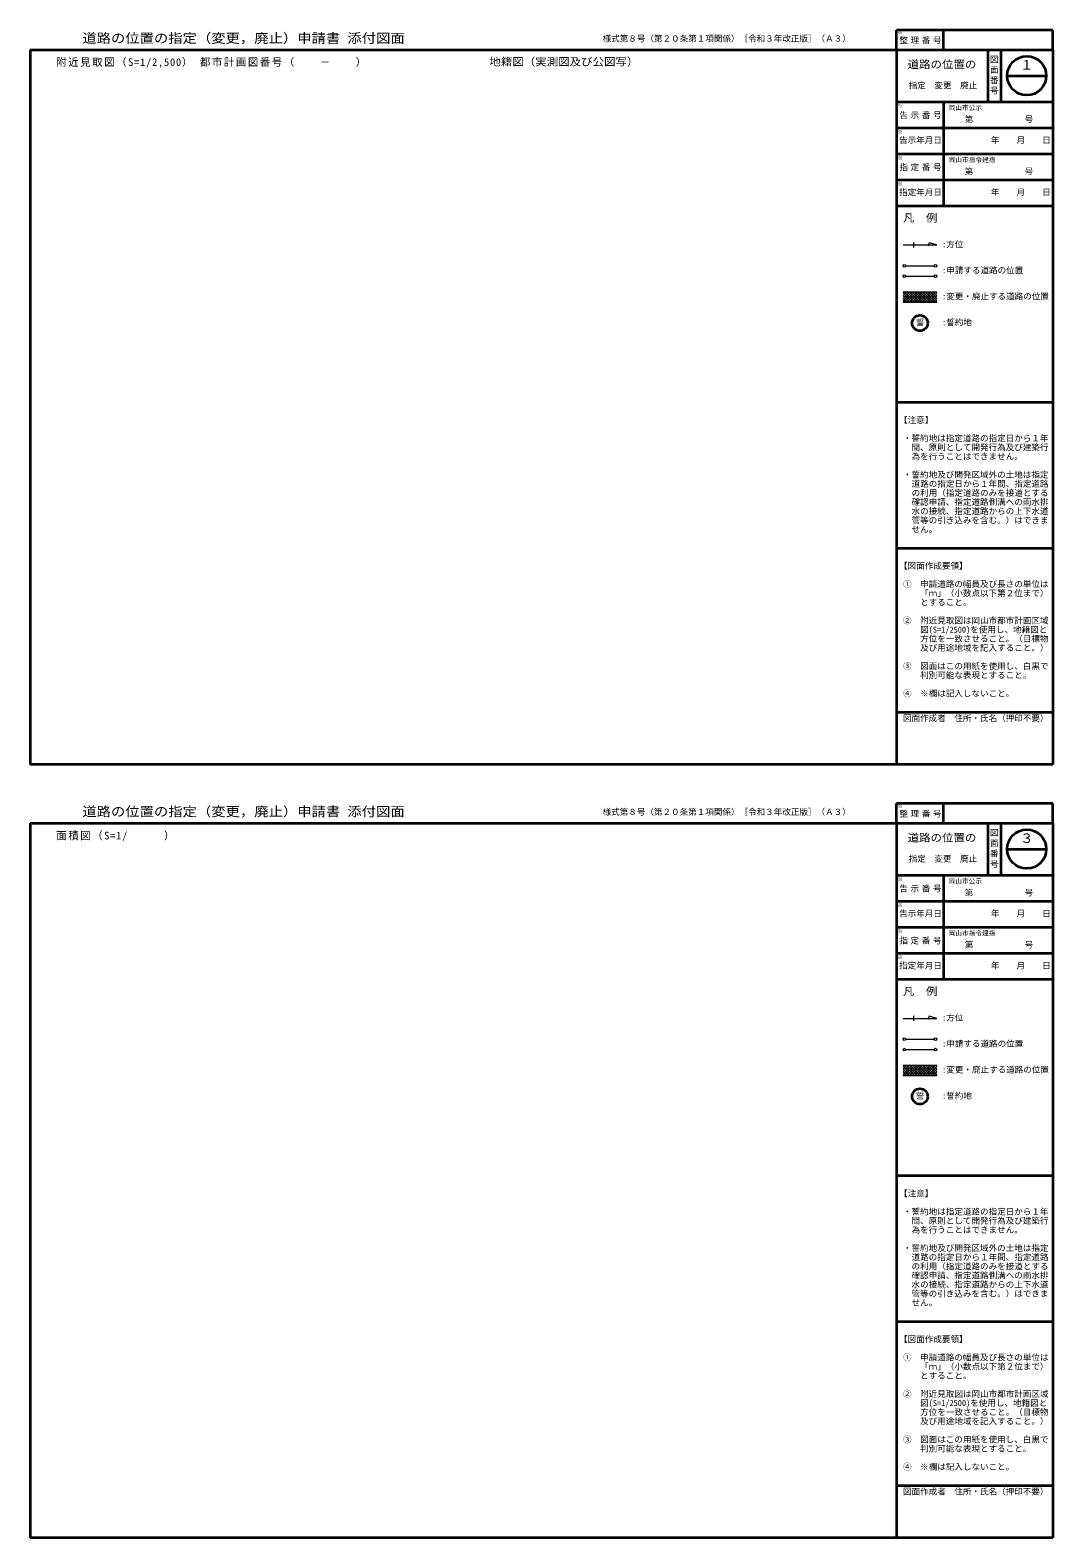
# Model space of a CAD drawing. Units: millimetres on the paper. Extents: x -400 to 412, y -290 to 290.
# Drawn here: x -400 to -8, y -290 to 290 of the extents above; entities that cross this region are included whole.
import ezdxf
from ezdxf.enums import TextEntityAlignment as Align

# ---------------------------------------------------------------- set-up
doc = ezdxf.new("R2010")
doc.units = ezdxf.units.MM
doc.layers.add('0-0_枠', color=7, linetype='Continuous', lineweight=13)
doc.styles.add('ＭＳ ゴシック', font='')
doc.styles.get('ＭＳ ゴシック').set_extended_font_data('MS Gothic')

msp = doc.modelspace()

# ---------------------------------------------------------------- linework, layer by layer
at = {"layer": '0-0_枠', "lineweight": 35}
for p, q in [((-68, 282), (-68, 289.5)), ((-8, 289.5), (-68, 289.5)), ((-50, 282), (-50, 289.5)), ((-8, 282), (-8, 289.5)), ((-400.5, 282), (-400.5, 7.5)), ((-400.5, 282), (-8, 282)), ((-68, 282), (-68, 7.5)), ((-33, 282), (-33, 262)), ((-28, 282), (-28, 262)), ((-8, 282), (-8, 7.5)), ((-25.5, 272), (-10.5, 272)), ((-68, 262), (-8, 262)), ((-50, 262), (-50, 222)), ((-68, 252), (-8, 252)), ((-68, 242), (-8, 242)), ((-68, 232), (-8, 232)), ((-68, 222), (-8, 222)), ((-8, 146.5), (-68, 146.5)), ((-8, 90.5), (-68, 90.5)), ((-8, 27.5), (-68, 27.5)), ((-8, 7.5), (-400.5, 7.5)), ((-68, -15), (-68, -7.5)), ((-8, -7.5), (-68, -7.5)), ((-50, -15), (-50, -7.5)), ((-8, -15), (-8, -7.5)), ((-400.5, -15), (-400.5, -289.5)), ((-400.5, -15), (-8, -15)), ((-68, -15), (-68, -289.5)), ((-33, -15), (-33, -35)), ((-28, -15), (-28, -35)), ((-8, -15), (-8, -289.5)), ((-25.5, -25), (-10.5, -25)), ((-68, -35), (-8, -35)), ((-50, -35), (-50, -75)), ((-68, -45), (-8, -45)), ((-68, -55), (-8, -55)), ((-68, -65), (-8, -65)), ((-68, -75), (-8, -75)), ((-8, -150.5), (-68, -150.5)), ((-8, -206.5), (-68, -206.5)), ((-8, -269.5), (-68, -269.5)), ((-8, -289.5), (-400.5, -289.5))]:
    msp.add_line(p, q, dxfattribs=at)
at = {"layer": '0-0_枠', "color": 1, "lineweight": 20}
for p, q in [((-65.5, 207), (-52.5, 207)), ((-61.5, 208), (-61.5, 206)), ((-55.5, 207.8), (-55.82, 206.6)), ((-52.5, 207), (-55.5, 207.8)), ((-64.5, 199), (-53.5, 199)), ((-64.5, 195), (-53.5, 195)), ((-65.5, 189), (-52.5, 189)), ((-65.5, 185), (-52.5, 185)), ((-65.5, -90), (-52.5, -90)), ((-61.5, -89), (-61.5, -91)), ((-55.5, -89.2), (-55.82, -90.4)), ((-52.5, -90), (-55.5, -89.2)), ((-64.5, -98), (-53.5, -98)), ((-64.5, -102), (-53.5, -102)), ((-65.5, -108), (-52.5, -108)), ((-65.5, -112), (-52.5, -112))]:
    msp.add_line(p, q, dxfattribs=at)
at = {"layer": '0-0_枠', "color": 3}
for p, q in [((-62, 189), (-65.5, 185.5)), ((-63, 189), (-65.5, 186.5)), ((-64, 189), (-65.5, 187.5)), ((-65, 189), (-65.5, 188.5)), ((-65.5, 188.5), (-62, 185)), ((-65.5, 187.5), (-63, 185)), ((-65.5, 186.5), (-64, 185)), ((-65.5, 185.5), (-65, 185)), ((-65, 189), (-61, 185)), ((-61, 189), (-65, 185)), ((-64, 189), (-60, 185)), ((-60, 189), (-64, 185)), ((-63, 189), (-59, 185)), ((-59, 189), (-63, 185)), ((-62, 189), (-58, 185)), ((-58, 189), (-62, 185)), ((-61, 189), (-57, 185)), ((-57, 189), (-61, 185)), ((-60, 189), (-56, 185)), ((-56, 189), (-60, 185)), ((-59, 189), (-55, 185)), ((-55, 189), (-59, 185)), ((-58, 189), (-54, 185)), ((-54, 189), (-58, 185)), ((-57, 189), (-53, 185)), ((-56, 189), (-52.5, 185.5)), ((-52.5, 188.5), (-56, 185)), ((-55, 189), (-52.5, 186.5)), ((-52.5, 187.5), (-55, 185)), ((-54, 189), (-52.5, 187.5)), ((-52.5, 186.5), (-54, 185)), ((-52.5, 185.5), (-53, 185)), ((-62, -108), (-65.5, -111.5)), ((-63, -108), (-65.5, -110.5)), ((-64, -108), (-65.5, -109.5)), ((-65, -108), (-65.5, -108.5)), ((-65.5, -108.5), (-62, -112)), ((-65.5, -109.5), (-63, -112)), ((-65, -108), (-61, -112)), ((-61, -108), (-65, -112)), ((-64, -108), (-60, -112)), ((-60, -108), (-64, -112)), ((-63, -108), (-59, -112)), ((-59, -108), (-63, -112)), ((-62, -108), (-58, -112)), ((-58, -108), (-62, -112)), ((-61, -108), (-57, -112)), ((-57, -108), (-61, -112)), ((-60, -108), (-56, -112)), ((-56, -108), (-60, -112)), ((-59, -108), (-55, -112)), ((-55, -108), (-59, -112)), ((-58, -108), (-54, -112)), ((-54, -108), (-58, -112)), ((-57, -108), (-53, -112)), ((-56, -108), (-52.5, -111.5)), ((-52.5, -108.5), (-56, -112)), ((-55, -108), (-52.5, -110.5)), ((-52.5, -109.5), (-55, -112)), ((-54, -108), (-52.5, -109.5)), ((-65.5, -110.5), (-64, -112)), ((-65.5, -111.5), (-65, -112)), ((-52.5, -110.5), (-54, -112)), ((-52.5, -111.5), (-53, -112))]:
    msp.add_line(p, q, dxfattribs=at)
for points in [[(-52.5, 188.5), (-53, 189), (-57, 185)], [(-52.5, -108.5), (-53, -108), (-57, -112)]]:
    msp.add_lwpolyline(points, dxfattribs=at)
at = {"layer": '0-0_枠', "lineweight": 35}
for centre, radius in [((-18, 272), 7.5), ((-59, 177), 3), ((-18, -25), 7.5), ((-59, -120), 3)]:
    msp.add_circle(centre, radius, dxfattribs=at)
at = {"layer": '0-0_枠', "color": 1, "lineweight": 20}
for centre in [(-65, 199), (-53, 199), (-65, 195), (-53, 195), (-65, -98), (-53, -98), (-65, -102), (-53, -102)]:
    msp.add_circle(centre, 0.5, dxfattribs=at)

# ---------------------------------------------------------------- texts
at = {"layer": '0-0_枠', "style": 'ＭＳ ゴシック', "width": 1.1}
for s, height, p in [('道路の位置の指定（変更，廃止）申請書 添付図面', 3.666, (-380.5, 283.5)), ('地籍図（実測図及び公図写）', 2.933, (-224.25, 275)), ('道路の位置の', 2.933, (-63.75, 274)), ('凡\u3000例', 2.933, (-65.5, 215)), ('道路の位置の指定（変更，廃止）申請書 添付図面', 3.666, (-380.5, -13.5)), ('道路の位置の', 2.933, (-63.75, -23)), ('凡\u3000例', 2.933, (-65.5, -82))]:
    msp.add_text(s, height=height, dxfattribs=at).set_placement(p, align=Align.BOTTOM_LEFT)
at = {"layer": '0-0_枠', "style": 'ＭＳ ゴシック'}
for s, height, p in [('様式第８号（第２０条第１項関係）［令和３年改正版］（Ａ３）', 2.346, (-180.8, 284.4)), ('※', 1.47, (-67.65, 287.38)), ('図', 2.35, (-32.1, 276.4)), ('１', 3.67, (-20.5, 273.25)), ('面', 2.35, (-32.1, 272.4)), ('指定\u3000変更\u3000廃止', 2.346, (-63.3, 266.4)), ('番', 2.35, (-32.1, 268.4)), ('号', 2.35, (-32.1, 264.4)), ('※', 1.47, (-67.65, 259.25)), ('岡山市公示', 1.833, (-48, 258.25)), ('第\u3000\u3000\u3000\u3000\u3000\u3000号', 2.346, (-41.8, 253.4)), ('※', 1.47, (-67.65, 249.25)), ('告示年月日', 2.346, (-67, 245.4)), ('\u3000\u3000\u3000\u3000\u3000年\u3000\u3000月\u3000\u3000日', 2.346, (-48.2, 245.4)), ('※', 1.47, (-67.65, 239.25)), ('岡山市指令建指', 1.833, (-48, 238.25)), ('第\u3000\u3000\u3000\u3000\u3000\u3000号', 2.346, (-41.8, 233.4)), ('※', 1.47, (-67.65, 229.25)), ('指定年月日', 2.346, (-67, 225.4)), ('\u3000\u3000\u3000\u3000\u3000年\u3000\u3000月\u3000\u3000日', 2.346, (-48.2, 225.4)), (':方位', 2.346, (-50.5, 205.4)), (':申請する道路の位置', 2.346, (-50.5, 195.4)), (':変更・廃止する道路の位置', 2.346, (-50.5, 185.4)), ('誓', 2.35, (-60.6, 175.4)), (':誓約地', 2.346, (-50.5, 175.4)), ('【注意】', 2.346, (-67, 137.9)), ('・誓約地は指定道路の指定日から１年', 2.346, (-65.5, 130.9)), ('\u3000間、原則として開発行為及び建築行', 2.346, (-65.5, 127.4)), ('\u3000為を行うことはできません。', 2.346, (-65.5, 123.9)), ('・誓約地及び開発区域外の土地は指定', 2.346, (-65.5, 116.9)), ('\u3000道路の指定日から１年間、指定道路', 2.346, (-65.5, 113.4)), ('\u3000の利用（指定道路のみを接道とする', 2.346, (-65.5, 109.9)), ('\u3000確認申請、指定道路側溝への雨水排', 2.346, (-65.5, 106.4)), ('\u3000水の接続、指定道路からの上下水道', 2.346, (-65.5, 102.9)), ('\u3000管等の引き込みを含む。）はできま', 2.346, (-65.5, 99.4)), ('\u3000せん。', 2.346, (-65.5, 95.9)), ('【図面作成要領】', 2.346, (-67, 81.9)), ('①\u3000申請道路の幅員及び長さの単位は', 2.346, (-65.5, 74.9)), ('\u3000\u3000とすること。', 2.346, (-65.5, 67.9)), ('\u3000\u3000「ｍ」（小数点以下第２位まで）', 2.346, (-65.5, 71.4)), ('②\u3000附近見取図は岡山市都市計画区域', 2.346, (-65.5, 60.9)), ('\u3000\u3000図(S=1/2500)を使用し、地籍図と', 2.346, (-65.5, 57.4)), ('\u3000\u3000及び用途地域を記入すること。）', 2.346, (-65.5, 50.4)), ('\u3000\u3000方位を一致させること。（目標物', 2.346, (-65.5, 53.9)), ('③\u3000図面はこの用紙を使用し、白黒で', 2.346, (-65.5, 43.4)), ('\u3000\u3000判別可能な表現とすること。', 2.346, (-65.5, 39.9)), ('④\u3000※欄は記入しないこと。', 2.346, (-65.5, 32.9)), ('図面作成者\u3000住所・氏名（押印不要）', 2.346, (-65.5, 23.4)), ('様式第８号（第２０条第１項関係）［令和３年改正版］（Ａ３）', 2.346, (-180.8, -12.6)), ('※', 1.47, (-67.65, -9.62)), ('図', 2.35, (-32.1, -20.6)), ('面', 2.35, (-32.1, -24.6)), ('３', 3.67, (-20.5, -23.75)), ('指定\u3000変更\u3000廃止', 2.346, (-63.3, -30.6)), ('番', 2.35, (-32.1, -28.6)), ('号', 2.35, (-32.1, -32.6)), ('※', 1.47, (-67.65, -37.75)), ('岡山市公示', 1.833, (-48, -38.75)), ('第\u3000\u3000\u3000\u3000\u3000\u3000号', 2.346, (-41.8, -43.6)), ('※', 1.47, (-67.65, -47.75)), ('告示年月日', 2.346, (-67, -51.6)), ('\u3000\u3000\u3000\u3000\u3000年\u3000\u3000月\u3000\u3000日', 2.346, (-48.2, -51.6)), ('※', 1.47, (-67.65, -57.75)), ('岡山市指令建指', 1.833, (-48, -58.75)), ('第\u3000\u3000\u3000\u3000\u3000\u3000号', 2.346, (-41.8, -63.6)), ('※', 1.47, (-67.65, -67.75)), ('指定年月日', 2.346, (-67, -71.6)), ('\u3000\u3000\u3000\u3000\u3000年\u3000\u3000月\u3000\u3000日', 2.346, (-48.2, -71.6)), (':方位', 2.346, (-50.5, -91.6)), (':申請する道路の位置', 2.346, (-50.5, -101.6)), (':変更・廃止する道路の位置', 2.346, (-50.5, -111.6)), ('誓', 2.35, (-60.6, -121.6)), (':誓約地', 2.346, (-50.5, -121.6)), ('【注意】', 2.346, (-67, -159.1)), ('・誓約地は指定道路の指定日から１年', 2.346, (-65.5, -166.1)), ('\u3000間、原則として開発行為及び建築行', 2.346, (-65.5, -169.6)), ('\u3000為を行うことはできません。', 2.346, (-65.5, -173.1)), ('・誓約地及び開発区域外の土地は指定', 2.346, (-65.5, -180.1)), ('\u3000道路の指定日から１年間、指定道路', 2.346, (-65.5, -183.6)), ('\u3000の利用（指定道路のみを接道とする', 2.346, (-65.5, -187.1)), ('\u3000確認申請、指定道路側溝への雨水排', 2.346, (-65.5, -190.6)), ('\u3000水の接続、指定道路からの上下水道', 2.346, (-65.5, -194.1)), ('\u3000管等の引き込みを含む。）はできま', 2.346, (-65.5, -197.6)), ('\u3000せん。', 2.346, (-65.5, -201.1)), ('【図面作成要領】', 2.346, (-67, -215.1)), ('①\u3000申請道路の幅員及び長さの単位は', 2.346, (-65.5, -222.1)), ('\u3000\u3000「ｍ」（小数点以下第２位まで）', 2.346, (-65.5, -225.6)), ('\u3000\u3000とすること。', 2.346, (-65.5, -229.1)), ('②\u3000附近見取図は岡山市都市計画区域', 2.346, (-65.5, -236.1)), ('\u3000\u3000図(S=1/2500)を使用し、地籍図と', 2.346, (-65.5, -239.6)), ('\u3000\u3000及び用途地域を記入すること。）', 2.346, (-65.5, -246.6)), ('\u3000\u3000方位を一致させること。（目標物', 2.346, (-65.5, -243.1)), ('③\u3000図面はこの用紙を使用し、白黒で', 2.346, (-65.5, -253.6)), ('\u3000\u3000判別可能な表現とすること。', 2.346, (-65.5, -257.1)), ('④\u3000※欄は記入しないこと。', 2.346, (-65.5, -264.1)), ('図面作成者\u3000住所・氏名（押印不要）', 2.346, (-65.5, -273.6))]:
    msp.add_text(s, height=height, dxfattribs=at).set_placement(p, align=Align.BOTTOM_LEFT)
at = {"layer": '0-0_枠', "attachment_point": 7, "style": 'ＭＳ ゴシック'}
for s, insert, char_height in [('\\T1.31;整理番号', (-66.9, 284.15), 2.346), ('\\T1.15;附近見取図（S=1/2,500）\\~都市計画図番号（\u3000\u3000－\u3000\u3000）', (-390.5, 275), 2.933), ('\\T1.31;告示番号', (-66.9, 255.4), 2.346), ('\\T1.31;指定番号', (-66.9, 235.4), 2.346), ('\\T1.31;整理番号', (-66.9, -12.85), 2.346), ('\\T1.15;面積図（S=1/\u3000\u3000\u3000）', (-390.5, -22), 2.933), ('\\T1.31;告示番号', (-66.9, -41.6), 2.346), ('\\T1.31;指定番号', (-66.9, -61.6), 2.346)]:
    msp.add_mtext(s, dxfattribs=dict(at, insert=insert, char_height=char_height))

doc.saveas('drawing.dxf')
